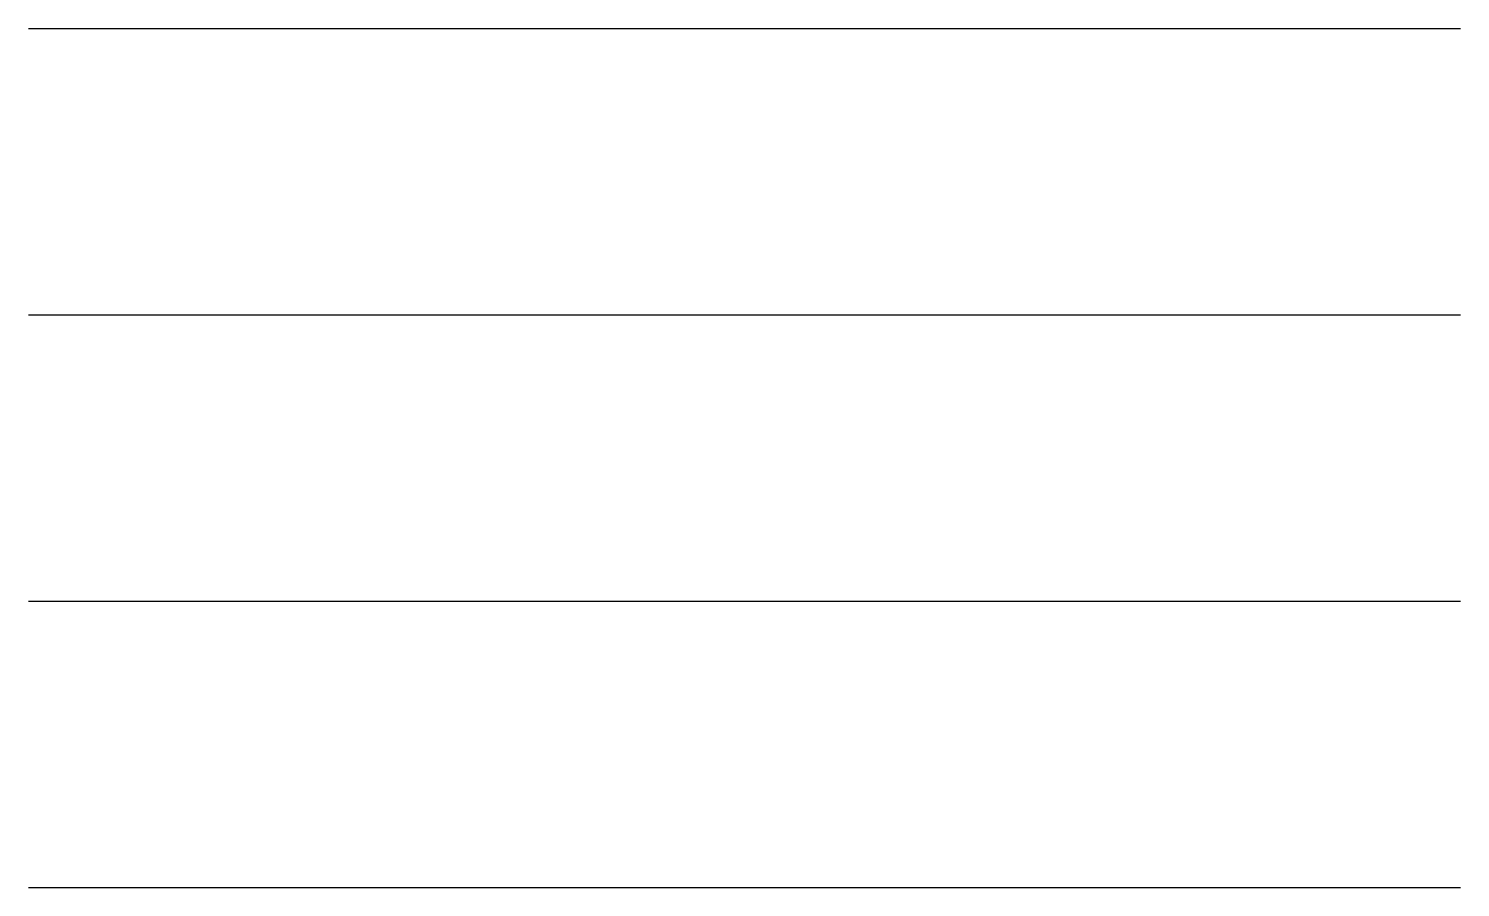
# Model space of a CAD drawing. Header units: metres. Extents: x 1000000 to 1000010, y 500000 to 500006.
import ezdxf

# ---------------------------------------------------------------- set-up
doc = ezdxf.new("R2010")
doc.units = ezdxf.units.M
doc.layers.add('GREEN', color=3, linetype='Continuous')
doc.layers.add('RED', color=1, linetype='Continuous')

msp = doc.modelspace()

# ---------------------------------------------------------------- linework, layer by layer
at = {"layer": 'GREEN', "color": 0}
msp.add_line((1000000, 500006), (1000010, 500006), dxfattribs=at)
at = {"layer": 'GREEN'}
msp.add_line((1000000, 500002), (1000010, 500002), dxfattribs=at)
at = {"layer": 'RED', "color": 5}
msp.add_line((1000000, 500004), (1000010, 500004), dxfattribs=at)
at = {"layer": 'RED'}
msp.add_line((1000000, 500000), (1000010, 500000), dxfattribs=at)

doc.saveas('drawing.dxf')
